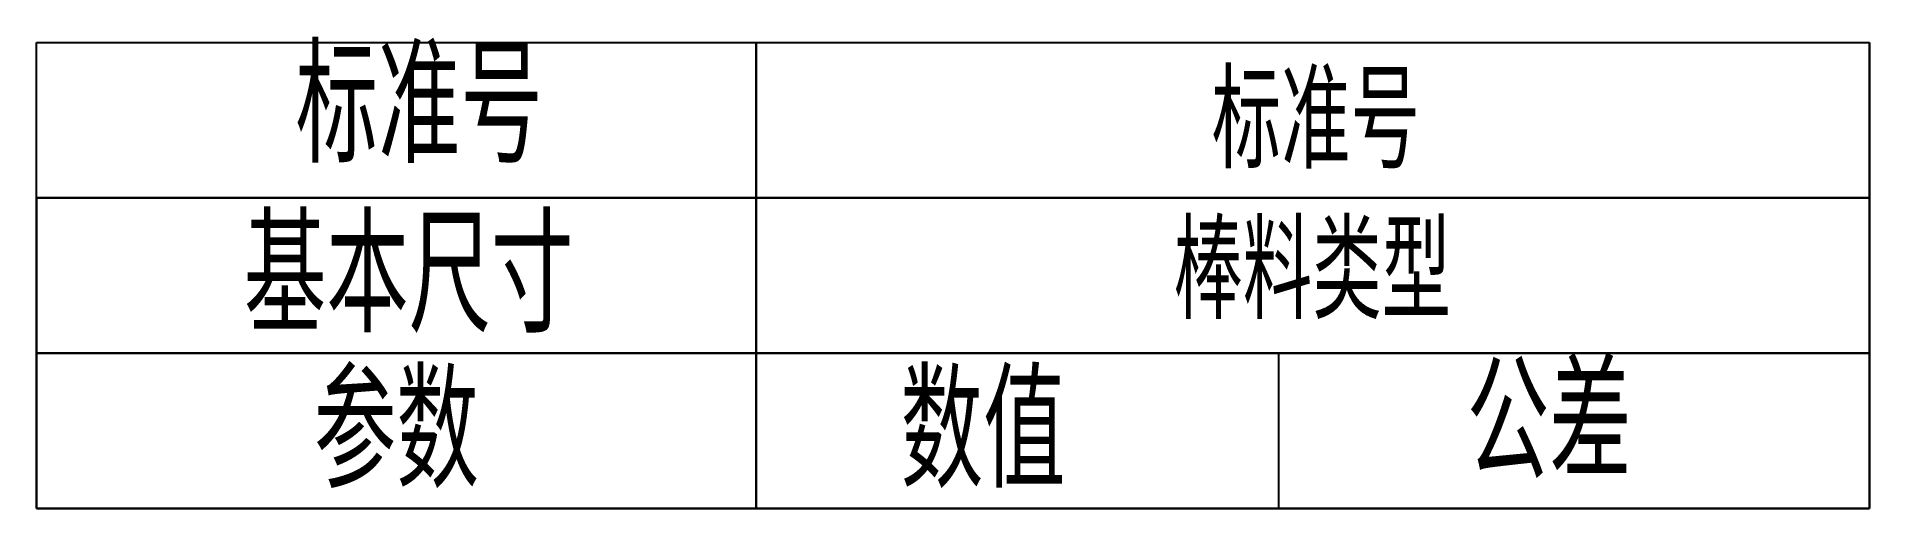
# Model space of a CAD drawing. Header units: millimetres. Extents: x 2219.6 to 2276.6, y 323.2 to 337.9.
import ezdxf
from ezdxf.enums import TextEntityAlignment as Align

# ---------------------------------------------------------------- set-up
doc = ezdxf.new("R2010")
doc.units = ezdxf.units.MM
doc.layers.get('0').update_dxf_attribs({"linetype": 'CONTINUOUS', "lineweight": 30})
doc.layers.add('尺寸', color=3, linetype='CONTINUOUS')
doc.styles.get("Standard").update_dxf_attribs({"font": 'gdt.shx', "height": 3})
doc.styles.add('工程字', font='geniso.shx', dxfattribs={"width": 0.8, "height": 3, "bigfont": 'gbcbig.shx'})

msp = doc.modelspace()

# ---------------------------------------------------------------- linework, layer by layer
at = {"color": 3}
for p, q in [((2241.992, 337.738), (2241.992, 323.225)), ((2276.632, 337.738), (2276.632, 323.225)), ((2219.608, 332.9), (2276.632, 332.9)), ((2219.608, 332.9), (2219.608, 323.225)), ((2219.608, 328.062), (2276.632, 328.062)), ((2219.608, 323.225), (2276.632, 323.225))]:
    msp.add_line(p, q, dxfattribs=at)
at = {"layer": '尺寸'}
for p, q in [((2219.608, 332.9), (2219.608, 337.738)), ((2219.608, 337.738), (2276.632, 337.738)), ((2258.254, 323.225), (2258.254, 328.062)), ((2241.992, 323.225), (2241.992, 323.225)), ((2241.992, 323.225), (2259.312, 323.225))]:
    msp.add_line(p, q, dxfattribs=at)

# ---------------------------------------------------------------- texts
at = {"color": 3, "char_height": 3.564, "attachment_point": 5}
for s, insert, width in [('{\\Fgbenor,gbcbig|c134;标准号}', (2231.512, 335.774), 19.04582), ('{\\Fgbenor,gbcbig|c134;基本尺寸}', (2231.185, 330.481), 19.04582), ('{\\Fgbenor,gbcbig|c134;公差}', (2266.671, 325.921), 14.17046), ('{\\Fgbenor,gbcbig|c134;参数}', (2230.8, 325.643), 21.29846), ('{\\Fgbenor,gbcbig|c134;数值}', (2249.057, 325.643), 14.24786)]:
    msp.add_mtext(s, dxfattribs=dict(at, insert=insert, width=width))
at = {"color": 3, "style": '工程字'}
for tag, p in [('标准号', (2259.41, 335.316)), ('棒料类型', (2259.298, 330.628))]:
    msp.add_attdef(tag, text='', height=3, dxfattribs=at).set_placement(p, align=Align.MIDDLE_CENTER)

doc.saveas('drawing.dxf')
